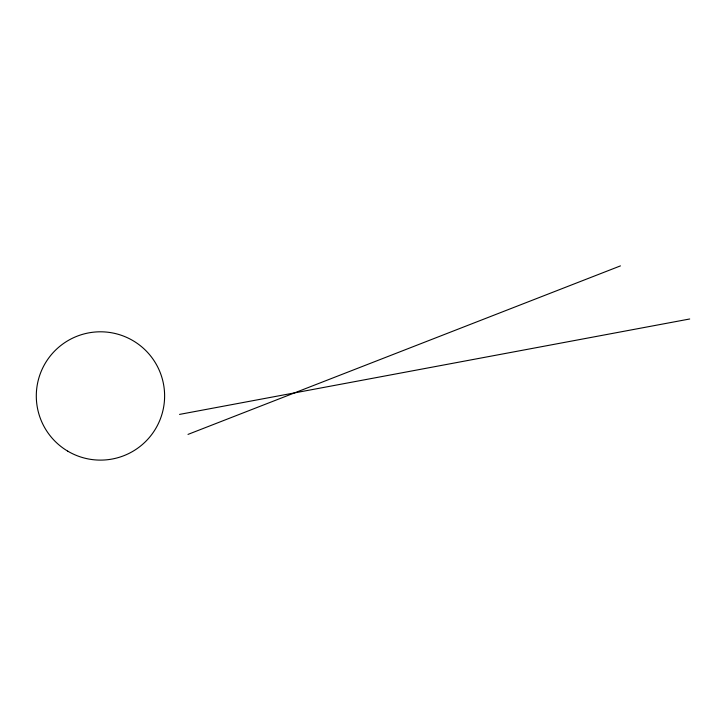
<?xml version="1.0" encoding="UTF-8"?>
<svg xmlns="http://www.w3.org/2000/svg" width="726" height="726" viewBox="0 0 726 726"><rect width="100%" height="100%" fill="white"/><g stroke="black" fill="none" stroke-linecap="round" stroke-linejoin="round"><path stroke-width="1.09" d="M187.998 434.402L620.449 265.888M179.54 414.401L689.7 318.986M67.709 451.127A64.16 64.16 0 0 0 164.611 396.723A64.16 64.16 0 0 0 69.043 340.013A64.16 64.16 0 0 0 67.709 451.127"/></g></svg>
